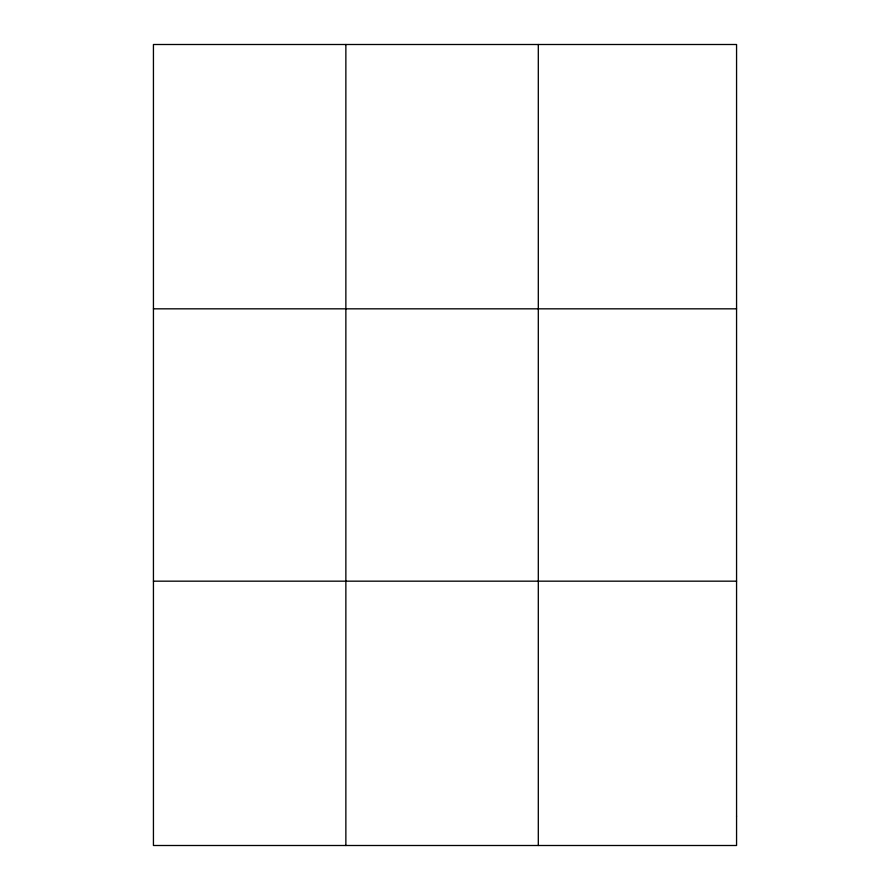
<?xml version="1.0" encoding="UTF-8"?>
<svg xmlns="http://www.w3.org/2000/svg" width="890" height="890" viewBox="0 0 890 890"><rect width="100%" height="100%" fill="white"/><g stroke="black" fill="none" stroke-linecap="round" stroke-linejoin="round"><path stroke-width="1.33" d="M345.865 845.5L345.865 44.5M538.305 845.5L538.305 44.5M153.436 308.83L736.564 308.83M153.436 581.17L736.564 581.17M736.564 816.13L736.564 845.5L153.436 845.5L153.436 44.5L736.564 44.5L736.564 816.13"/></g></svg>
